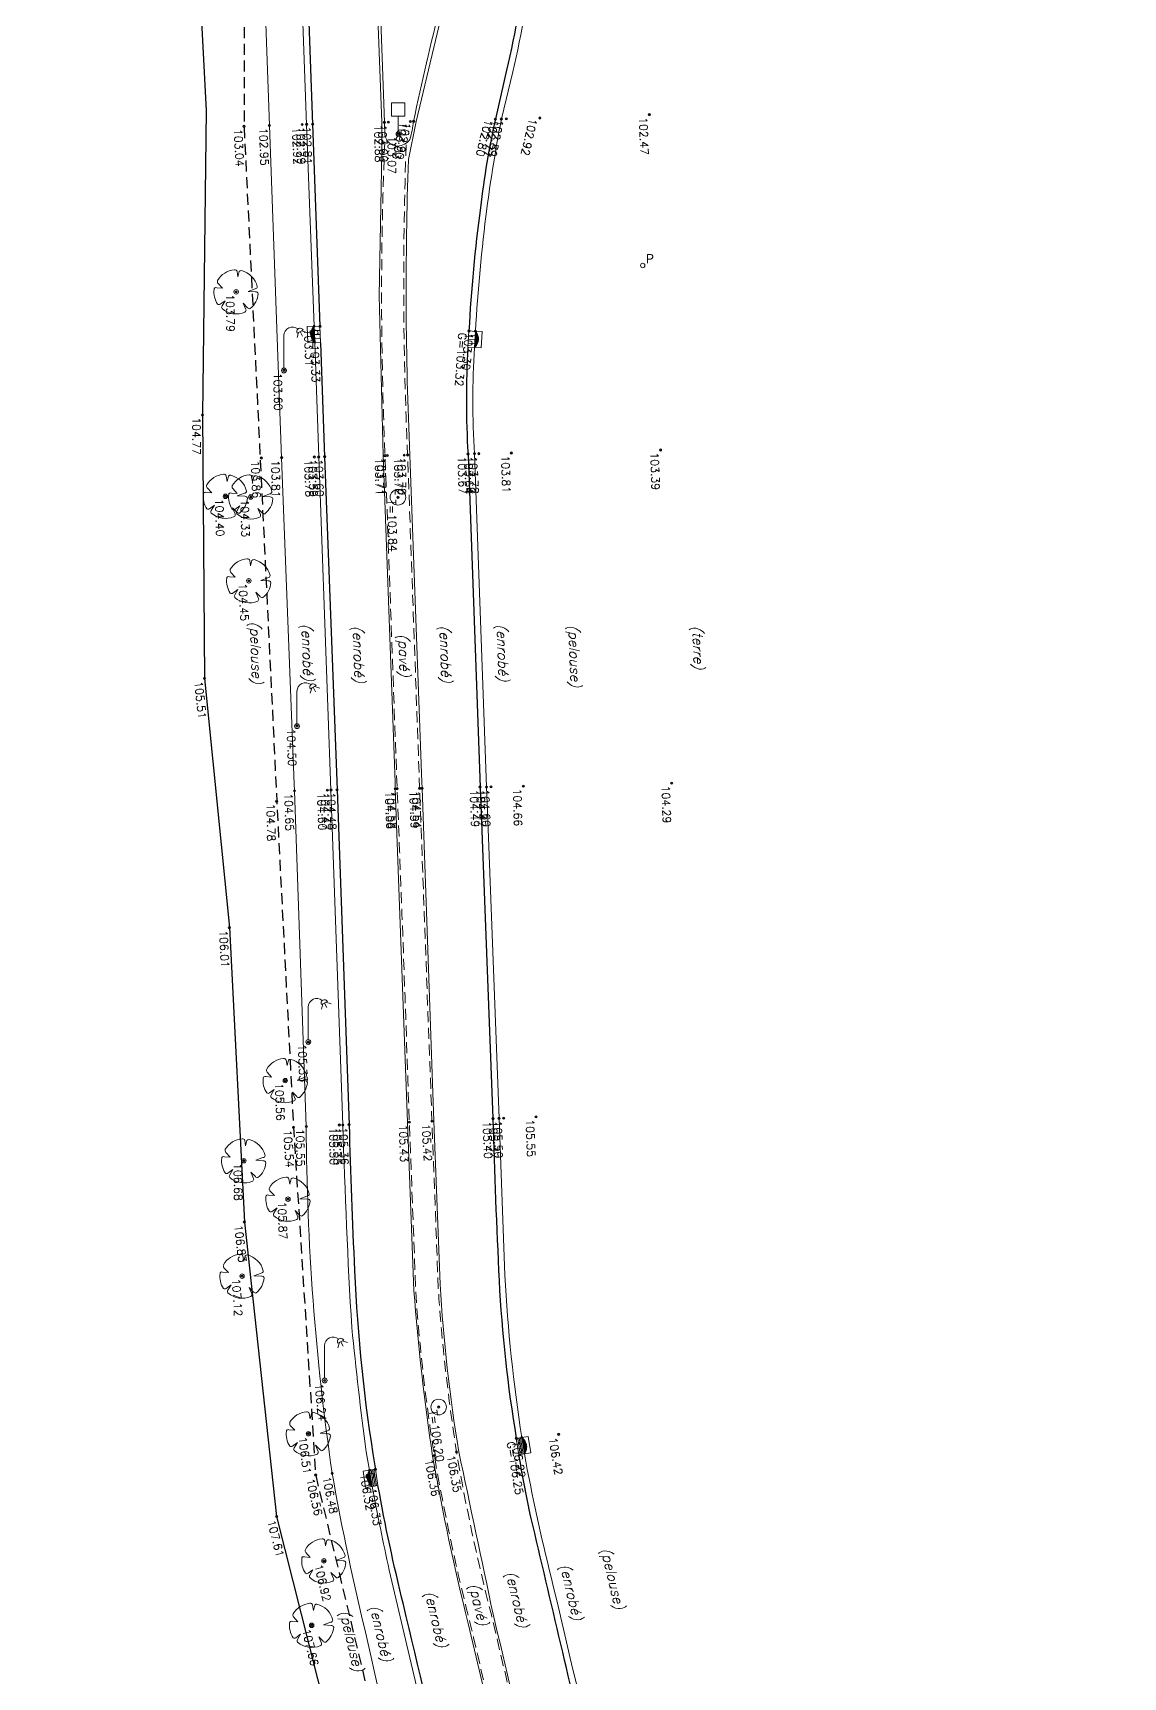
# Model space of a CAD drawing. Header units: metres. Extents: x 1657984 to 1658349, y 8187524 to 8187781.
# Drawn here: x 1657984.4 to 1658033.4, y 8187602.2 to 8187676.2 of the extents above; entities that cross this region are included whole.
import ezdxf
from ezdxf.enums import TextEntityAlignment as Align

# ---------------------------------------------------------------- set-up
doc = ezdxf.new("R2010")
doc.units = ezdxf.units.M
doc.header["$LTSCALE"] = 2
doc.header["$PDMODE"] = 32
doc.header["$PDSIZE"] = 0.1
doc.linetypes.add('CACHE', pattern=[0.375, 0.25, -0.125])
for name, color, linetype, lineweight in [('_ALTITUDE', 172, 'Continuous', 18), ('_CODE', 7, 'Continuous', 18), ('_MATRICULE', 2, 'Continuous', 18), ('_POINTS_ALTI', 172, 'Continuous', 18), ('ARBRES', 84, 'Continuous', 18), ('MOBILIER_URB', 7, 'Continuous', 18), ('RES_ASSDIV_SYM', 7, 'Continuous', 20), ('RES_ASSEP_SYM', 7, 'Continuous', 20), ('RES_ECL_SYM', 7, 'Continuous', 20), ('SOL_NATURE', 7, 'CACHE', 18), ('SOL_NATURE_TXT', 7, 'Continuous', 18), ('VOIRIE', 7, 'Continuous', 18), ('VOIRIE_BORDURETTE', 7, 'Continuous', 18), ('VOIRIE_SIGHOR', 253, 'Continuous', 18), ('VOIRIE_SIGVER', 7, 'Continuous', 18)]:
    doc.layers.add(name, color=color, linetype=linetype, lineweight=lineweight)
for name, color, linetype in [('TALUS_BAS', 36, 'CACHE'), ('TALUS_HAUT', 36, 'Continuous'), ('VOIRIE_CANIVEAU', 5, 'Continuous')]:
    doc.layers.add(name, color=color, linetype=linetype)
doc.styles.add('NatureSol', font='simplex.shx', dxfattribs={"oblique": 15.3})
doc.styles.add('ROMANS', font='romans.shx', dxfattribs={"oblique": 18})
doc.styles.add('SIMPLEX', font='simplex.shx', dxfattribs={"oblique": 15.3})

# ---------------------------------------------------------------- blocks, each defined once
blk = doc.blocks.new('RA_Aval_v7')
at = {"linetype": 'ByBlock', "lineweight": -2}
blk.add_hatch(color=0, dxfattribs=at).paths.add_polyline_path([(0.6249999999998863, 0.5), (0.5957812499995043, 0.515625), (0.5332812500001864, 0.53125), (0.4999999999998863, 0.53125), (0.4667187499999272, 0.53125), (0.4042187500001546, 0.5156250000002274), (0.3749999999998863, 0.5, 0.1909877799999934), (-1.13686837721616e-13, 0), (0.9999999999998863, 0, 0.1909877799999709)])
at = {"color": 0, "linetype": 'ByBlock', "lineweight": -2}
blk.add_lwpolyline([(0, 0), (0, 1), (1, 1), (1, 0), (0, 0, -0.19098778), (0.375, 0.5), (0.4042187500000409, 0.515625), (0.4667187500000409, 0.53125), (0.5, 0.53125), (0.5332812499999591, 0.53125), (0.5957812499999591, 0.515625), (0.625, 0.5, -0.19098778), (1, 0)], format="xyb", dxfattribs=at)
blk = doc.blocks.new('RA_GCar_v7')
at = {"color": 0}
for points in [[(0, 1), (1, 1), (1, 0), (0, 0), (0, 1)], [(0.25, 1), (0.25, 0)], [(0.5, 0), (0.5, 1)], [(0.75, 1), (0.75, 0)]]:
    blk.add_lwpolyline(points, dxfattribs=at)
blk = doc.blocks.new('RA_TCir_v7')
at = {"color": 0, "linetype": 'ByBlock', "lineweight": -2}
blk.add_circle((0, 0), 0.5, dxfattribs=at)
blk = doc.blocks.new('PR_RouC_v7')
at = {"color": 0, "linetype": 'ByBlock', "lineweight": -2}
blk.add_lwpolyline([(-0.2999999999999874, 1.399997349455943), (-0.3000000000000123, 0.7999973494559616), (0.2999999999999847, 0.799997349455944), (0.3000000000000154, 1.399997349455962)], close=True, dxfattribs=at)
blk.add_lwpolyline([(0, 0.1), (0, 0.8000267436669675)], dxfattribs=at)
blk.add_circle((0, 0), 0.1, dxfattribs=at)
blk = doc.blocks.new('UR_PoubR_v7')
at = {"color": 0, "linetype": 'ByBlock'}
blk.add_circle((0, 0), 0.1, dxfattribs=at)
at = {"color": 0, "linetype": 'ByBlock', "style": 'SIMPLEX', "flags": 8}
blk.add_attdef('P', (0.1380872580367471, 0.0999999999999091), '', height=0.4, dxfattribs=at)
blk = doc.blocks.new('RC_ecl1_v7')
at = {"color": 0, "linetype": 'ByBlock', "lineweight": -2}
for points in [[(0, 0.1092785626943638), (0, 1.56632606528555, -0.6328582952916635), (0.632227533666398, 1.865772502197553)], [(0.8624435585190477, 1.819880900295288, 1.000000000000001), (0.5946039440721387, 1.677033105923609), (0.8624435585190477, 1.819880900295288)]]:
    blk.add_lwpolyline(points, format="xyb", dxfattribs=at)
for points in [[(0.6615638476839113, 1.71274505451656), (0.5901973666223803, 1.478254555438846)], [(0.7285237512955854, 1.748457003109449), (0.8356595970743423, 1.547577292274242)], [(0.7954836549072751, 1.784168951702348), (1.029974090675679, 1.712802489908864)]]:
    blk.add_lwpolyline(points, dxfattribs=at)
blk.add_circle((0, 0), 0.109278562694339, dxfattribs=at)
blk = doc.blocks.new('PA_Feuil_v7')
at = {"color": 0, "linetype": 'ByBlock', "lineweight": -2}
for p, q in [((0.03909062693321106, 0.9133704686263107), (0.07896294334890394, 0.6751338980925732)), ((0.07896294334890394, 0.6751338980925732), (0.1383670958263369, 0.9134378556507474)), ((-0.873754222903339, 0.1781046381935166), (-0.615621926376345, 0.1584245506779662)), ((-0.615621926376345, 0.1584245506779662), (-0.8143231156161751, 0.3766980081941778)), ((0.8536832906467992, 0.1395665848598872), (0.5360794546180125, 0.02021918371022141)), ((0.5360794546180125, 0.02021918371022141), (0.8736329262595174, 0.000593005814468047)), ((-0.714413208694133, -0.55643341237676), (-0.4961127963682161, -0.3974428106944304)), ((-0.4961127963682161, -0.3974428106944304), (-0.6349381239601471, -0.6358006778719895)), ((0.4373555593245715, -0.7939152482378755), (0.3180351129846367, -0.5160219997664217)), ((0.3180351129846367, -0.5160219997664217), (0.5167228248195948, -0.7144401635038768))]:
    blk.add_line(p, q, dxfattribs=at)
blk.add_circle((0, 0), 0.1, dxfattribs=at)
for centre, radius, start, end in [((0.004947875182223432, 0.02349880032272986), 0.9729096192838115, 95.01689130566228, 149.6128913056538), ((-0.05851932910405803, 0.895765361881589), 0.09927649176365425, 10.20289130563524, 102.4948913056632), ((0.2191512662902947, 0.8555813902430337), 0.09927649176365425, 79.25789130566082, 144.4228913056451), ((0.007936726549510054, 0.007947508473606013), 0.9729096192838115, 13.73989130566205, 76.33789130565641), ((-0.00793852353680999, -0.00530013596944197), 0.9927649176365423, 172.8358913056754, 213.7228913056547), ((-0.9140803811631627, 0.109907392163327), 0.0794211934109234, 59.38789130566015, 188.0708913056812), ((-0.7055085481078883, 0.4631424372346892), 0.1389870884691159, 157.8318913056779, 218.5058913056569), ((0.8536159036224393, 0.2388430537528455), 0.09927649176365425, 270.0388913056562, 0.03889130564320286), ((0.8803319973248689, -0.1182033428263566), 0.1191317901163851, 19.41189130565428, 93.28489130565595), ((-0.774032999649491, -0.4770526694768906), 0.09927649176365425, 233.1688913056869, 306.9088913056777), ((-0.5554765166310333, -0.69531264958805), 0.09927649176365425, 143.1688913056237, 216.9088913056481), ((0.6004100405064716, -0.6614358837037855), 0.09927649176365425, 212.3718913057033, 290.8348913056597), ((0.02316338629132423, 0.001670331453780499), 0.9729096192838115, 309.027891305662, 355.2558913056434), ((0.00564094096279895, -0.02249884768421091), 0.9729096192838115, 228.8228913056724, 293.7628913056517), ((0.3447215563963402, -0.8293867500322771), 0.09927649176365425, 302.371891305678, 20.83489130565726)]:
    blk.add_arc(centre, radius, start, end, dxfattribs=at)
blk = doc.blocks.new('ALTMAT-Z')
at = {"color": 0}
blk.add_point((0, 0), dxfattribs=at)
at = {"layer": '_ALTITUDE', "style": 'ROMANS'}
blk.add_attdef('ALT', text='', height=0.36, dxfattribs=at).set_placement((0.1, -0.1), align=Align.TOP_LEFT)
at = {"layer": '_CODE', "style": 'ROMANS', "flags": 1}
blk.add_attdef('COD', text='', height=0.15, dxfattribs=at).set_placement((-0.1, 0), align=Align.MIDDLE_RIGHT)
at = {"layer": '_MATRICULE', "style": 'ROMANS', "flags": 1}
blk.add_attdef('MAT', (0.1, 0.1), '', height=0.05, dxfattribs=at)
blk = doc.blocks.new('RA_TCir_70_v7')
at = {"color": 0, "linetype": 'ByBlock', "lineweight": -2}
blk.add_circle((0, 0), 0.35, dxfattribs=at)

msp = doc.modelspace()

# ---------------------------------------------------------------- linework, layer by layer
at = {"layer": 'SOL_NATURE', "flags": 128}
for points in [[(1658032.329824371, 8187529.489448738, 0.0003417976835828039), (1658024.255072576, 8187540.733110622, -0.02444775094952266), (1658019.891845319, 8187547.599956095, -0.02548157032593427), (1658016.843706165, 8187553.831958729, -0.02826303733053725), (1658014.540657705, 8187560.715882614, -0.009611975843879806), (1658012.647480357, 8187568.333731267), (1658009.206133119, 8187582.933743727, 0.0002178630431369811), (1658008.133312686, 8187587.374103266), (1658005.746299482, 8187597.534460124, -0.002387105590897876), (1658004.10219493, 8187604.45183222, -0.01962337706009702), (1658002.438958882, 8187612.199400932, -0.02079044931935513), (1658001.613454162, 8187619.335278496), (1658001.311366432, 8187627.210734121, 0.001718680678858691), (1658000.762926906, 8187642.212587162), (1658000.220163567, 8187657.204646793, -0.02182741773536338), (1658000.219527023, 8187671.616061544)], [(1658033.151070124, 8187530.091878816), (1658031.645090664, 8187532.208101644, -0.004753020377001643), (1658025.116296097, 8187541.303203956, -0.01859694170555454), (1658021.174134267, 8187547.395302551, -0.02699414955304265), (1658017.742409728, 8187554.29110935, -0.03117904695424155), (1658015.413392334, 8187561.326020157, -0.008289051991101993), (1658013.640935997, 8187568.571876855, -0.0009453304625714129), (1658010.184485494, 8187583.168268846, 0.001424613644963912), (1658009.06519551, 8187587.816004299), (1658006.730866627, 8187597.759659569, -0.001168834644879033), (1658005.004672282, 8187605.047312118, -0.02049786279909878), (1658003.436560887, 8187612.370607364, -0.02214308118150496), (1658002.614270589, 8187619.725344827), (1658002.329887929, 8187627.253305211), (1658001.774345707, 8187642.233172656), (1658001.235390972, 8187657.225309803, -0.02065644474017369), (1658001.174292332, 8187671.264427449)]]:
    msp.add_lwpolyline(points, format="xyb", dxfattribs=at)
at = {"layer": 'TALUS_BAS', "flags": 128}
msp.add_lwpolyline([(1657991.228659875, 8187765.676454974), (1657991.25116807, 8187762.946126932), (1657991.35018258, 8187755.990546319), (1657991.603589335, 8187746.87276183), (1657992.342686424, 8187731.890463563), (1657993.028930163, 8187716.455082525), (1657993.247718345, 8187702.020658132), (1657993.895325125, 8187687.0240165), (1657993.873386234, 8187672.016735199), (1657995.345168957, 8187641.650005098), (1657996.097389032, 8187626.980096516), (1657997.093728032, 8187611.331314994), (1658000.680860856, 8187596.382919703), (1658003.996706234, 8187581.747379553), (1658006.451789076, 8187570.538058311), (1658008.739738809, 8187559.061802257), (1658012.237427779, 8187551.471784582), (1658014.063058792, 8187545.201411074), (1658019.706472819, 8187537.555297481), (1658027.91039375, 8187526.172607336)], dxfattribs=at)
at = {"layer": 'TALUS_HAUT', "flags": 128}
msp.add_lwpolyline([(1657984.368293871, 8187772.959780828), (1657985.210095, 8187757.694319), (1657986.065112, 8187748.078224), (1657987.915521, 8187735.696359), (1657988.49175, 8187723.724545), (1657989.757139, 8187710.041134), (1657990.565161, 8187697.65211), (1657991.507387, 8187685.347324), (1657992.167422, 8187672.737134), (1657992.004182, 8187659.030189), (1657992.094291, 8187647.177891), (1657993.212133, 8187635.962713), (1657993.886943, 8187622.714496), (1657995.339035, 8187609.467414), (1657997.915931, 8187599.258868), (1658000.260987, 8187584.977506), (1658002.809244, 8187573.477278), (1658006.680671, 8187558.847842), (1658011.0668, 8187546.650471), (1658019.992807, 8187533.746744), (1658026.586867444, 8187523.940992797)], dxfattribs=at)
at = {"layer": 'VOIRIE', "flags": 128}
for points in [[(1658000.216305353, 8187671.641419014), (1658000.191245088, 8187672.202385397), (1657999.654552122, 8187687.193254888), (1657999.466218475, 8187692.182936543), (1657999.088441285, 8187702.183305177), (1657998.548289584, 8187717.087347968), (1657998.3370213, 8187722.065219796, -0.3904361926044448), (1657998.763500524, 8187722.683096738, -0.2818637716821402), (1657999.51055502, 8187722.439950581, -0.01472646968364229), (1658001.111095734, 8187717.380928013, -0.007874737907545153), (1658002.643224002, 8187711.442187831, -0.04006010838274735), (1658003.293454906, 8187707.870664366, -0.01985412634149112), (1658003.723955359, 8187702.31239069), (1658004.140950592, 8187690.979826076, -0.02003463845519104), (1658004.091019224, 8187687.316797525, -0.02489979164333198), (1658003.442501472, 8187681.028055418, -0.01869055607135819), (1658002.733575532, 8187677.483533093, 0.01459299157611886), (1658001.504570964, 8187672.238957683, -0.03790578691538565), (1658001.333024249, 8187671.433146551, -0.2385615698960647), (1658000.784695535, 8187671.127989668, -0.3833225429237696), (1658000.216305353, 8187671.641419014)], [(1657996.147417223, 8187687.10535447), (1657996.687533322, 8187672.104817269), (1657997.028364095, 8187663.025490029), (1657997.055895771, 8187662.286731624), (1657997.232519162, 8187657.147558173), (1657997.785652737, 8187642.152224472), (1657998.319225415, 8187627.085671757, 0.007107715671433273), (1657998.719226479, 8187617.967220921, 0.006326849506248765), (1657999.363873671, 8187612.38354381), (1657999.525111762, 8187611.550486703), (1657999.641434669, 8187610.82093098, 0.00788223894248013), (1658000.403646097, 8187607.055759293), (1658002.80837593, 8187596.862470657), (1658006.269515572, 8187582.229794316), (1658009.709706793, 8187567.702789076), (1658009.726099279, 8187567.633434256), (1658009.879243146, 8187566.98549925, 0.01177512300018141), (1658011.67475367, 8187559.729327495), (1658012.816525864, 8187555.975511901, 0.0133353293812764), (1658014.14440412, 8187552.452876391, 0.02604689284027517), (1658016.546661283, 8187547.487436461, 0.0314449380923172), (1658021.752006355, 8187539.076187263), (1658029.9108124, 8187527.714967025)], [(1658006.894463399, 8187679.818632356, -0.03017842408283187), (1658005.967592061, 8187674.474038468), (1658005.456334672, 8187672.349002747, 0.01394591379775496), (1658004.797890778, 8187668.311266574, 0.01644397194955996), (1658004.285571069, 8187662.804121106), (1658004.240128398, 8187662.065886484, 0.02974930523453536), (1658004.244726047, 8187657.286559057), (1658004.783647521, 8187642.294421233), (1658004.840397408, 8187640.8010112), (1658005.350415522, 8187627.379554045), (1658005.609066849, 8187620.326431904, 0.0250176456903638), (1658006.373667064, 8187613.022856998), (1658006.492303178, 8187612.283712981, 0.01705136570411228), (1658007.699286786, 8187606.731603584, -0.002043014964965095), (1658009.638719392, 8187598.424770963, -0.0006107471785762879)]]:
    msp.add_lwpolyline(points, format="xyb", dxfattribs=at)
at = {"layer": 'VOIRIE_BORDURETTE', "flags": 128}
msp.add_lwpolyline([(1658028.596504922, 8187526.750848363), (1658020.359633092, 8187538.154495396, -0.04871783146083474), (1658012.647447268, 8187551.688076187, -0.0202349132211175), (1658010.997854519, 8187556.24812736, -0.02657827252818027), (1658009.455855638, 8187561.568029043), (1658008.111224967, 8187567.246325685), (1658004.67699893, 8187581.8480452), (1658001.188176474, 8187596.49188342, -0.01255603460794949), (1657999.420650787, 8187603.930030802, -0.01665323984453737), (1657997.840440157, 8187611.410212477, -0.03574771137881618), (1657996.673196124, 8187627.016872757), (1657996.143284976, 8187642.118563195), (1657996.13084623, 8187642.440623343), (1657995.564283647, 8187657.109885271), (1657995.0139305, 8187672.058212324), (1657994.48358458, 8187687.049258562), (1657993.922894173, 8187702.039459794), (1657993.394261596, 8187716.496932744), (1657992.844819703, 8187731.911054879), (1657992.306400885, 8187746.901582499, -0.01365068179068255), (1657991.922031233, 8187761.898427317, -0.01718290044725392), (1657991.928594179, 8187762.622791218)], format="xyb", dxfattribs=at)
at = {"layer": 'VOIRIE_CANIVEAU', "flags": 128}
for points in [[(1657995.541697327, 8187710.476942843, -0.003474431871989615), (1657995.847855843, 8187702.094808415), (1657996.414874264, 8187687.105529844), (1657996.958383309, 8187672.114811031), (1657997.289473002, 8187663.021538133)], [(1658006.372757766, 8187709.246709618), (1658006.771383137, 8187705.96894326), (1658006.966193283, 8187702.441826079), (1658007.224733389, 8187694.599066841), (1658007.41907458, 8187690.786653537), (1658007.359927963, 8187687.44114519, -0.01325730014132113), (1658006.606172448, 8187679.853911756, -0.03020236681606279), (1658005.684661598, 8187674.539605854), (1658005.201727862, 8187672.413756885, 0.02606644484032534), (1658004.509709689, 8187668.34738534, 0.02005727968286311), (1658003.994569508, 8187662.811509694)], [(1657997.310646562, 8187662.284506329), (1657997.497172747, 8187657.153253147), (1657998.056498522, 8187642.162329989), (1657998.598915476, 8187627.097361948, 0.002286172183671688), (1657998.840759337, 8187620.533224965, 0.02932351116333375), (1657999.758347575, 8187611.739359857), (1657999.784236192, 8187611.591695544)], [(1658003.950029271, 8187662.076980188, 0.03059023322991216), (1658003.954624592, 8187657.272318277), (1658004.493409193, 8187642.283988054), (1658005.073830318, 8187627.367993629, 0.005160262455292101), (1658005.352925157, 8187620.081516235, 0.02943186900157565), (1658006.126826372, 8187612.983237898)]]:
    msp.add_lwpolyline(points, format="xyb", dxfattribs=at)
at = {"layer": 'VOIRIE_CANIVEAU'}
for points in [[(1658016.228360462, 8187569.518007342), (1658012.825370357, 8187583.801326885), (1658009.391426734, 8187598.368207864, -0.000269040872875032), (1658006.702402881, 8187609.787519768, -0.01062487037325698), (1658006.245462487, 8187612.244093882)], [(1658009.97746149, 8187567.768035129), (1658006.544855833, 8187582.295797332), (1658003.071134896, 8187596.922571355, 0.0007258844779943866), (1658001.044246508, 8187605.503545593, -0.0156088467524246), (1657999.900265656, 8187610.862093154)]]:
    msp.add_lwpolyline(points, format="xyb", dxfattribs=at)
at = {"layer": 'VOIRIE_SIGHOR', "flags": 128}
for points in [[(1658032.259027713, 8187529.437515397, -0.0008807495519559502), (1658024.187478925, 8187540.688366501, -0.01091970355896194), (1658021.88806504, 8187544.141893511, -0.04346051275538769), (1658016.768043123, 8187553.793302231, -0.02995692512997898), (1658014.343506884, 8187561.104175905, -0.01248823648406491), (1658012.558965899, 8187568.312513079), (1658009.115770409, 8187582.912082488), (1658005.658613477, 8187597.514403758), (1658003.957552894, 8187604.65801631, -0.01713229904987526), (1658002.358342236, 8187612.185565666, -0.01940982730782964), (1658001.52043417, 8187619.640164671), (1658001.230759565, 8187627.207365), (1658000.677265347, 8187642.210843685), (1658000.666801782, 8187642.50171898), (1658000.137958202, 8187657.20297366), (1657999.952850284, 8187664.39972825), (1658000.077524787, 8187670.842783304), (1658000.076910189, 8187672.199201505), (1657999.506107836, 8187687.189121149)], [(1658033.222863017, 8187530.144542952), (1658028.193016427, 8187537.135643951, -0.005249715131749021), (1658026.267711074, 8187539.79954168), (1658025.195242302, 8187541.339835572, -0.01392080484022202), (1658023.381143266, 8187544.055192349, -0.04646366762272308), (1658017.832354627, 8187554.332980273, -0.03200410751143874), (1658015.546741137, 8187561.212021534, -0.007689091944421572), (1658013.723907641, 8187568.589132925, -0.002915087357957225), (1658010.26060143, 8187583.180288942, 0.001231189926445376), (1658006.792470526, 8187597.772900899, 0.002601156292387546), (1658005.082431318, 8187605.070220768, 0.0003676674979009522), (1658003.535626932, 8187612.383860689, -0.02465123511310883), (1658002.693297002, 8187619.915185578), (1658002.41774626, 8187627.256330493), (1658001.888774828, 8187642.235501641), (1658001.878503759, 8187642.513314621), (1658001.334509604, 8187657.227327173, -0.01994498651322705), (1658001.271332939, 8187670.522378992), (1658001.612621119, 8187672.241966563), (1658003.288834265, 8187679.226246504, 0.03169641560276845)]]:
    msp.add_lwpolyline(points, format="xyb", dxfattribs=at)

# ---------------------------------------------------------------- block references
at = {"layer": '_POINTS_ALTI'}
for p, rotation, values in [((1658001.360214456, 8187672.234937776, 103.03), 258.02667, {'ALT': '103.03'}), ((1657995.0139305, 8187672.058212324, 102.95), 272.15298, {'ALT': '102.95'}), ((1657996.490588329, 8187672.099332927, 102.92), 272.77785, {'ALT': '102.92'}), ((1657996.687533322, 8187672.104817269, 102.79), 271.5237, {'ALT': '102.79'}), ((1657996.958383309, 8187672.114811031, 102.81), 272.14686, {'ALT': '102.81'}), ((1658000.191245088, 8187672.202385397, 102.88), 271.54773, {'ALT': '102.88'}), ((1658000.367011496, 8187672.207279977, 103), 272.36637, {'ALT': '103.00'}), ((1658001.504570964, 8187672.238957682, 102.9), 257.73723, {'ALT': '102.90'}), ((1658005.185580427, 8187672.341463032, 102.8), 255.96531, {'ALT': '102.80'}), ((1658005.456334672, 8187672.349002747, 102.77), 257.22342, {'ALT': '102.77'}), ((1658005.677192155, 8187672.355152982, 102.89), 258.06465, {'ALT': '102.89'}), ((1658007.186178089, 8187672.397173828, 102.92), 257.20119, {'ALT': '102.92'}), ((1657993.873386234, 8187672.016735198, 103.04), 272.974719042355, {'ALT': '103.04'}), ((1658012.110687469, 8187672.541386265, 102.47), 272.1158093472112, {'ALT': '102.47'}), ((1658000.813384169, 8187671.67318293, 103.07), 269.5539754588872, {'ALT': '103.07'}), ((1657993.517083759, 8187664.571788521, 103.79), 270.86445, {'ALT': '103.79'}), ((1657997.028364095, 8187663.025490029, 103.31), 272.51703, {'ALT': '103.31'}), ((1657997.289473002, 8187663.021538133, 103.33), 272.32551, {'ALT': 'G=103.33'}), ((1658003.995251504, 8187662.81173222, 103.32), 266.1721199999999, {'ALT': 'G=103.32'}), ((1658004.285571069, 8187662.804121106, 103.3), 265.01184, {'ALT': '103.30'}), ((1657995.667158115, 8187661.034699616, 103.6), 270.6507, {'ALT': '103.60'}), ((1657992.004182, 8187659.030189, 104.77), 270.435591977746, {'ALT': '104.77'}), ((1657995.564283647, 8187657.109885271, 103.81), 270.86778, {'ALT': '103.81'}), ((1657997.037159223, 8187657.139862834, 103.78), 272.35179, {'ALT': '103.78'}), ((1657997.226305884, 8187657.143712551, 103.59), 271.89945, {'ALT': '103.59'}), ((1658000.220163566, 8187657.204646806, 103.71), 271.54089, {'ALT': '103.71'}), ((1658000.31854622, 8187657.206649183, 103.71), 271.42272, {'ALT': '103.71'}), ((1658001.080327265, 8187657.222153778, 103.72), 271.74744, {'ALT': '103.72'}), ((1658001.235390972, 8187657.225309803, 103.7), 270.89676, {'ALT': '103.70'}), ((1658004.244726048, 8187657.286559051, 103.64), 271.70901, {'ALT': '103.64'}), ((1658004.44080867, 8187657.290549943, 103.78), 272.96505, {'ALT': '103.78'}), ((1658005.905476764, 8187657.320360458, 103.81), 271.84077, {'ALT': '103.81'}), ((1657994.648931867, 8187657.09244895, 103.86), 272.18511, {'ALT': '103.86'}), ((1657997.497172747, 8187657.153253147, 103.6), 271.87623, {'ALT': '103.60'}), ((1658003.954624592, 8187657.272318279, 103.67), 271.46142, {'ALT': '103.67'}), ((1658012.618745256, 8187657.456996186, 103.39), 272.0587214847174, {'ALT': '103.39'}), ((1657993.032816766, 8187655.369953091, 104.4), 271.48347, {'ALT': '104.40'}), ((1657994.17636572, 8187655.341574136, 104.33), 271.48347, {'ALT': '104.33'}), ((1658000.797830936, 8187655.329476148, 103.84), 271.25514, {'ALT': 'T=103.84'}), ((1657994.088820929, 8187651.570353446, 104.45), 272.83113, {'ALT': '104.45'}), ((1657992.094291, 8187647.177890999, 105.51), 275.6919996421384, {'ALT': '105.51'}), ((1657996.255870846, 8187645.03188983, 104.5), 272.1367695249728, {'ALT': '104.50'}), ((1657996.143284976, 8187642.118563196, 104.65), 272.1173272496143, {'ALT': '104.65'}), ((1657997.621177462, 8187642.148642867, 104.6), 272.1173272496143, {'ALT': '104.60'}), ((1657997.785652737, 8187642.152224472, 104.47), 272.1173272496143, {'ALT': '104.47'}), ((1657998.056498522, 8187642.162329989, 104.48), 272.1173272496143, {'ALT': '104.48'}), ((1658000.677265347, 8187642.210843685, 104.56), 272.1173272496143, {'ALT': '104.56'}), ((1658000.762926906, 8187642.212587163, 104.58), 272.1173272496143, {'ALT': '104.58'}), ((1658001.774345707, 8187642.233172656, 104.59), 272.1173272496143, {'ALT': '104.59'}), ((1658001.888774828, 8187642.235501641, 104.54), 272.1173272496143, {'ALT': '104.54'}), ((1658004.493246619, 8187642.288510678, 104.49), 272.0587214848419, {'ALT': '104.49'}), ((1658004.78364752, 8187642.294421234, 104.47), 272.1762042414302, {'ALT': '104.47'}), ((1658004.991288026, 8187642.298647358, 104.6), 272.178, {'ALT': '104.60'}), ((1658006.445648161, 8187642.328248074, 104.66), 271.278, {'ALT': '104.66'}), ((1658013.122719049, 8187642.464147069, 104.29), 272.1762042571366, {'ALT': '104.29'}), ((1657995.345168957, 8187641.650005098, 104.78), 271.2456610221834, {'ALT': '104.78'}), ((1657993.212133, 8187635.962713001, 106.01), 272.9158927302065, {'ALT': '106.01'}), ((1657996.762870406, 8187630.821820624, 105.33), 271.9441435790222, {'ALT': '105.33'}), ((1657995.728509732, 8187629.080958774, 105.56), 272.0282470712453, {'ALT': '105.56'}), ((1658001.311366432, 8187627.210734121, 105.43), 271.6447659992668, {'ALT': '105.43'}), ((1658002.329887929, 8187627.253305211, 105.42), 273.3277827107725, {'ALT': '105.42'}), ((1658005.073830318, 8187627.367993629, 105.4), 272.2156607195406, {'ALT': '105.40'}), ((1658005.350415522, 8187627.379554045, 105.37), 271.88162373464, {'ALT': '105.37'}), ((1658005.561600658, 8187627.38838094, 105.5), 271.5702981980393, {'ALT': '105.50'}), ((1658007.015991467, 8187627.449170037, 105.55), 271.9620004805366, {'ALT': '105.55'}), ((1657996.097389032, 8187626.980096516, 105.54), 273.8792308278407, {'ALT': '105.54'}), ((1657996.673196124, 8187627.016872757, 105.55), 270.6918643132488, {'ALT': '105.55'}), ((1657998.165965349, 8187627.081852548, 105.5), 271.0998449787494, {'ALT': '105.50'}), ((1657998.319225415, 8187627.085671757, 105.35), 271.9887007476685, {'ALT': '105.35'}), ((1657998.598915476, 8187627.097361948, 105.36), 272.3487597593657, {'ALT': '105.36'}), ((1657993.864327389, 8187625.47373101, 106.68), 270.9646039155075, {'ALT': '106.68'}), ((1657995.852006453, 8187623.746582761, 105.87), 271.8776715704453, {'ALT': '105.87'}), ((1657993.886942999, 8187622.714496, 106.83), 276.2555584402317, {'ALT': '106.83'}), ((1657993.783659649, 8187620.281842764, 107.12), 273.6039631138432, {'ALT': '107.12'}), ((1657997.500511521, 8187615.584761639, 106.24), 275.9008551747901, {'ALT': '106.24'}), ((1658002.631638296, 8187614.390236591, 106.2), 278.1375154358203, {'ALT': 'T=106.20'}), ((1657996.76947782, 8187613.189411256, 106.51), 277.3774573013267, {'ALT': '106.51'}), ((1658006.373667064, 8187613.022856998, 106.22), 278.6297122974902, {'ALT': '106.22'}), ((1658008.029936215, 8187613.15891312, 106.42), 279.1231397799305, {'ALT': '106.42'}), ((1657999.784236192, 8187611.591695544, 106.33), 278.3996691068375, {'ALT': 'G=106.33'}), ((1658003.436560887, 8187612.370607364, 106.35), 280.3847166380198, {'ALT': '106.35'}), ((1658006.126826372, 8187612.983237898, 106.25), 279.5938586572761, {'ALT': 'G=106.25'}), ((1658002.438958882, 8187612.199400931, 106.36), 280.9231488910311, {'ALT': '106.36'}), ((1657997.093728032, 8187611.331314994, 106.56), 283.005979817169, {'ALT': '106.56'}), ((1657997.840440157, 8187611.410212477, 106.48), 281.1198226446539, {'ALT': '106.48'}), ((1657999.525111762, 8187611.550486703, 106.32), 279.7814916581138, {'ALT': '106.32'}), ((1657995.339035, 8187609.467414, 107.61), 284.1669577815433, {'ALT': '107.61'}), ((1657997.466795766, 8187607.469620088, 106.92), 283.4939862590514, {'ALT': '106.92'}), ((1657996.915582777, 8187604.568124285, 107.66), 283.2403145253657, {'ALT': '107.66'})]:
    msp.add_blockref('ALTMAT-Z', p, dxfattribs=dict(at, rotation=rotation)).add_auto_attribs(values)
at = {"layer": 'ARBRES'}
for p in [(1657993.517083759, 8187664.571788521), (1657993.032816766, 8187655.369953091), (1657994.17636572, 8187655.341574136), (1657994.088820929, 8187651.570353446), (1657995.728509732, 8187629.080958775), (1657993.864327389, 8187625.473731009), (1657995.852006453, 8187623.746582762), (1657993.783659649, 8187620.281842764), (1657996.76947782, 8187613.189411256), (1657997.466795765, 8187607.469620088), (1657996.915582777, 8187604.568124285)]:
    msp.add_blockref('PA_Feuil_v7', p, dxfattribs=at)
at = {"layer": 'MOBILIER_URB'}
ref = msp.add_blockref('UR_PoubR_v7', (1658011.817510681, 8187665.758818018), dxfattribs=at)
ref.add_attrib('P', 'P', (1658011.955597939, 8187665.858818018), dxfattribs={"layer": '0', "color": 0, "linetype": 'ByBlock', "height": 0.4000000000000001, "style": 'SIMPLEX'})
at = {"layer": 'RES_ASSDIV_SYM'}
msp.add_blockref('RA_TCir_70_v7', (1658002.631638296, 8187614.390236591), dxfattribs=at)
at = {"layer": 'RES_ASSEP_SYM'}
for name, p, xscale, yscale, zscale, rotation in [('RA_Aval_v7', (1657997.055895771, 8187662.286731624), 0.73927124504871, 0.309635607577286, 0.73927124504871, 92.13428252965126), ('RA_GCar_v7', (1657997.316925677, 8187662.286696705), 0.7373358793563909, 0.260887742056422, 0.7373358793563909, 92.13115058881985), ('RA_GCar_v7', (1658003.995251504, 8187662.81173222), 0.7342986579624902, 0.2902387186328571, 0.7342986579624902, 266.4779032708151), ('RA_Aval_v7', (1658004.285571069, 8187662.804121106), 0.739631931496477, 0.308631000137861, 0.739631931496477, 266.4775532004044), ('RA_GCar_v7', (1658006.245462487, 8187612.244093882), 0.2499999999999999, 0.7486043042886691, 0.269285065755108, 9.11847200279304), ('RA_Aval_v7', (1658006.373667064, 8187613.022856998), 0.7486460396810679, 0.291837635372722, 0.7486460396810679, 279.118471996968), ('RA_Aval_v7', (1657999.525111762, 8187611.550486703), -0.7387709876372742, 0.299714032965936, 0.7387709876372741, 99.05918421514245), ('RA_GCar_v7', (1657999.784236192, 8187611.591695544), 0.262380713349971, 0.7387709278848541, 0.262380713349971, 189.0361400770502)]:
    msp.add_blockref(name, p, dxfattribs=dict(at, xscale=xscale, yscale=yscale, zscale=zscale, rotation=rotation))
at = {"layer": 'RES_ASSEP_SYM', "xscale": 0.6999898005577929, "yscale": 0.6999898005577929, "zscale": 0.6999898005577929}
msp.add_blockref('RA_TCir_v7', (1658000.797830936, 8187655.329476148), dxfattribs=at)
at = {"layer": 'RES_ECL_SYM'}
for p in [(1657995.667158115, 8187661.034699616), (1657996.255870846, 8187645.03188983), (1657996.762870406, 8187630.821820624), (1657997.500511521, 8187615.584761639)]:
    msp.add_blockref('RC_ecl1_v7', p, dxfattribs=at)
at = {"layer": 'VOIRIE_SIGVER'}
msp.add_blockref('PR_RouC_v7', (1658000.813384169, 8187671.67318293), dxfattribs=at)

# ---------------------------------------------------------------- texts
at = {"layer": 'SOL_NATURE_TXT', "style": 'NatureSol', "oblique": 15.3}
for s, rotation, p in [('(pelouse)', 272.042754417218, (1657994.41647398, 8187648.340036034)), ('(enrobé)', 272.042754417218, (1657996.732703382, 8187648.355068864)), ('(enrobé)', 272.042754417218, (1657999.033889144, 8187648.26487738)), ('(enrobé)', 272.042754417218, (1658002.944403582, 8187648.279910211)), ('(enrobé)', 272.042754417218, (1658005.516715619, 8187648.334274915)), ('(pelouse)', 272.042754417218, (1658008.752481228, 8187648.189476617)), ('(terre)', 272.042754417218, (1658014.314438516, 8187648.569088618)), ('(pavé)', 272.042754417218, (1658001.079393167, 8187648.219784389)), ('(pelouse)', 283.1807866815447, (1658010.472421669, 8187606.676971627)), ('(enrobé)', 283.1807866815447, (1658006.163203207, 8187605.736929961)), ('(enrobé)', 283.3288104708125, (1658008.605030013, 8187606.066458202)), ('(enrobé)', 283.1807866815447, (1658002.517039119, 8187604.845767003)), ('(pavé)', 283.1807866815447, (1658004.434674754, 8187605.512339903)), ('(pelouse)', 283.1807866815447, (1657998.712880379, 8187603.872460336)), ('(enrobé)', 283.1807866815447, (1658000.036149577, 8187604.211895463))]:
    msp.add_text(s, height=0.45, rotation=rotation, dxfattribs=at).set_placement(p, align=Align.MIDDLE_CENTER)

doc.saveas('drawing.dxf')
